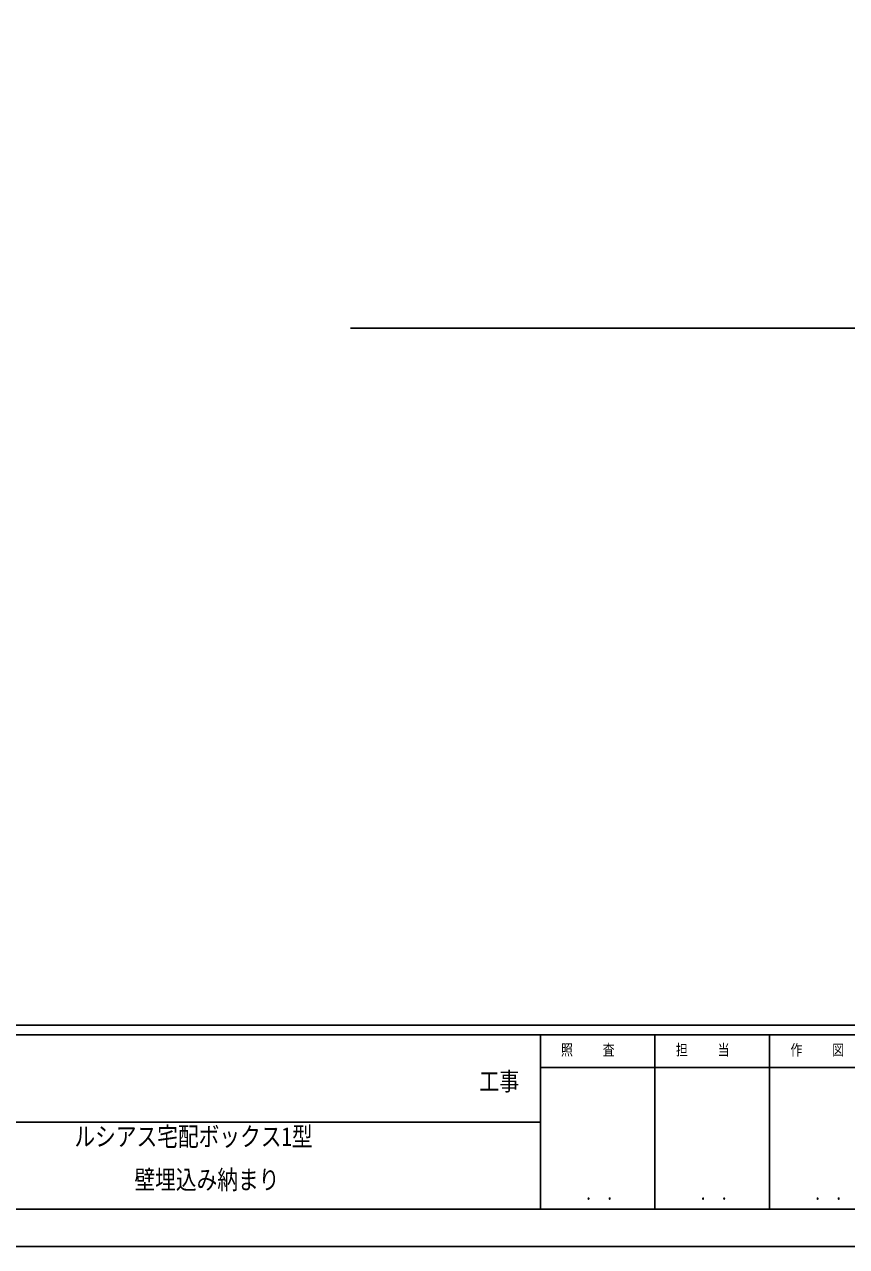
# Model space of a CAD drawing. Units: millimetres, scale not verified. Extents: x -2102 to 2102, y -1485 to 1485.
# Drawn here: x 129 to 955, y -1485 to -258 of the extents above; entities that cross this region are included whole.
import ezdxf
from ezdxf.enums import TextEntityAlignment as Align

# ---------------------------------------------------------------- set-up
doc = ezdxf.new("R2010")
doc.units = ezdxf.units.MM
doc.header["$LTSCALE"] = 8
for name, color, linetype in [('0-1_USER1', 3, 'Continuous'), ('0-5_YKK_ZWAK', 7, 'Continuous'), ('0-6_YSS_K', 3, 'Continuous')]:
    doc.layers.add(name, color=color, linetype=linetype)
doc.styles.add('ＭＳ ゴシック', font='')
doc.styles.get('ＭＳ ゴシック').set_extended_font_data('MS Gothic')

msp = doc.modelspace()

# ---------------------------------------------------------------- linework, layer by layer
at = {"layer": '0-5_YKK_ZWAK'}
for p, q in [((1947.51, -1262.5), (-1952.49, -1262.5)), ((647.51, -1272.5), (-2.49, -1272.5)), ((762.51, -1272.5), (762.51, -1447.5)), ((877.51, -1272.5), (877.51, -1447.5)), ((992.51, -1305), (647.51, -1305)), ((-2.49, -1360), (647.51, -1360)), ((-2.49, -1447.5), (647.51, -1447.5)), ((647.51, -1447.5), (992.51, -1447.5))]:
    msp.add_line(p, q, dxfattribs=at)
msp.add_lwpolyline([(-2102.5, -1485), (2102.5, -1485), (2102.5, 1485), (-2102.5, 1485)], close=True, dxfattribs=at)
msp.add_lwpolyline([(992.51, -1272.5), (647.51, -1272.5), (647.51, -1447.5)], dxfattribs=at)
at = {"layer": '0-6_YSS_K'}
msp.add_line((456.9, -562.5), (1623.733, -562.5), dxfattribs=at)

# ---------------------------------------------------------------- texts
at = {"layer": '0-1_USER1', "style": 'ＭＳ ゴシック', "width": 0.8}
for s, p in [('ルシアス宅配ボックス1型', (179.555, -1389.764)), (' 壁埋込み納まり', (229.475, -1433.098))]:
    msp.add_text(s, height=19.06, dxfattribs=at).set_placement(p, align=Align.BOTTOM_LEFT)
at = {"layer": '0-5_YKK_ZWAK', "style": 'ＭＳ ゴシック', "width": 0.8}
for s, height, p in [('照     査', 11, (668.21, -1296.25)), ('担     当', 11, (783.61, -1296.25)), ('作     図', 11, (898.61, -1296.25)), ('工事', 18.33, (586.167, -1333.732)), ('． ．', 12.96, (692.5, -1442.176)), ('． ．', 12.96, (807.5, -1442.176)), ('． ．', 12.96, (922.5, -1442.176))]:
    msp.add_text(s, height=height, dxfattribs=at).set_placement(p, align=Align.BOTTOM_LEFT)

doc.saveas('drawing.dxf')
